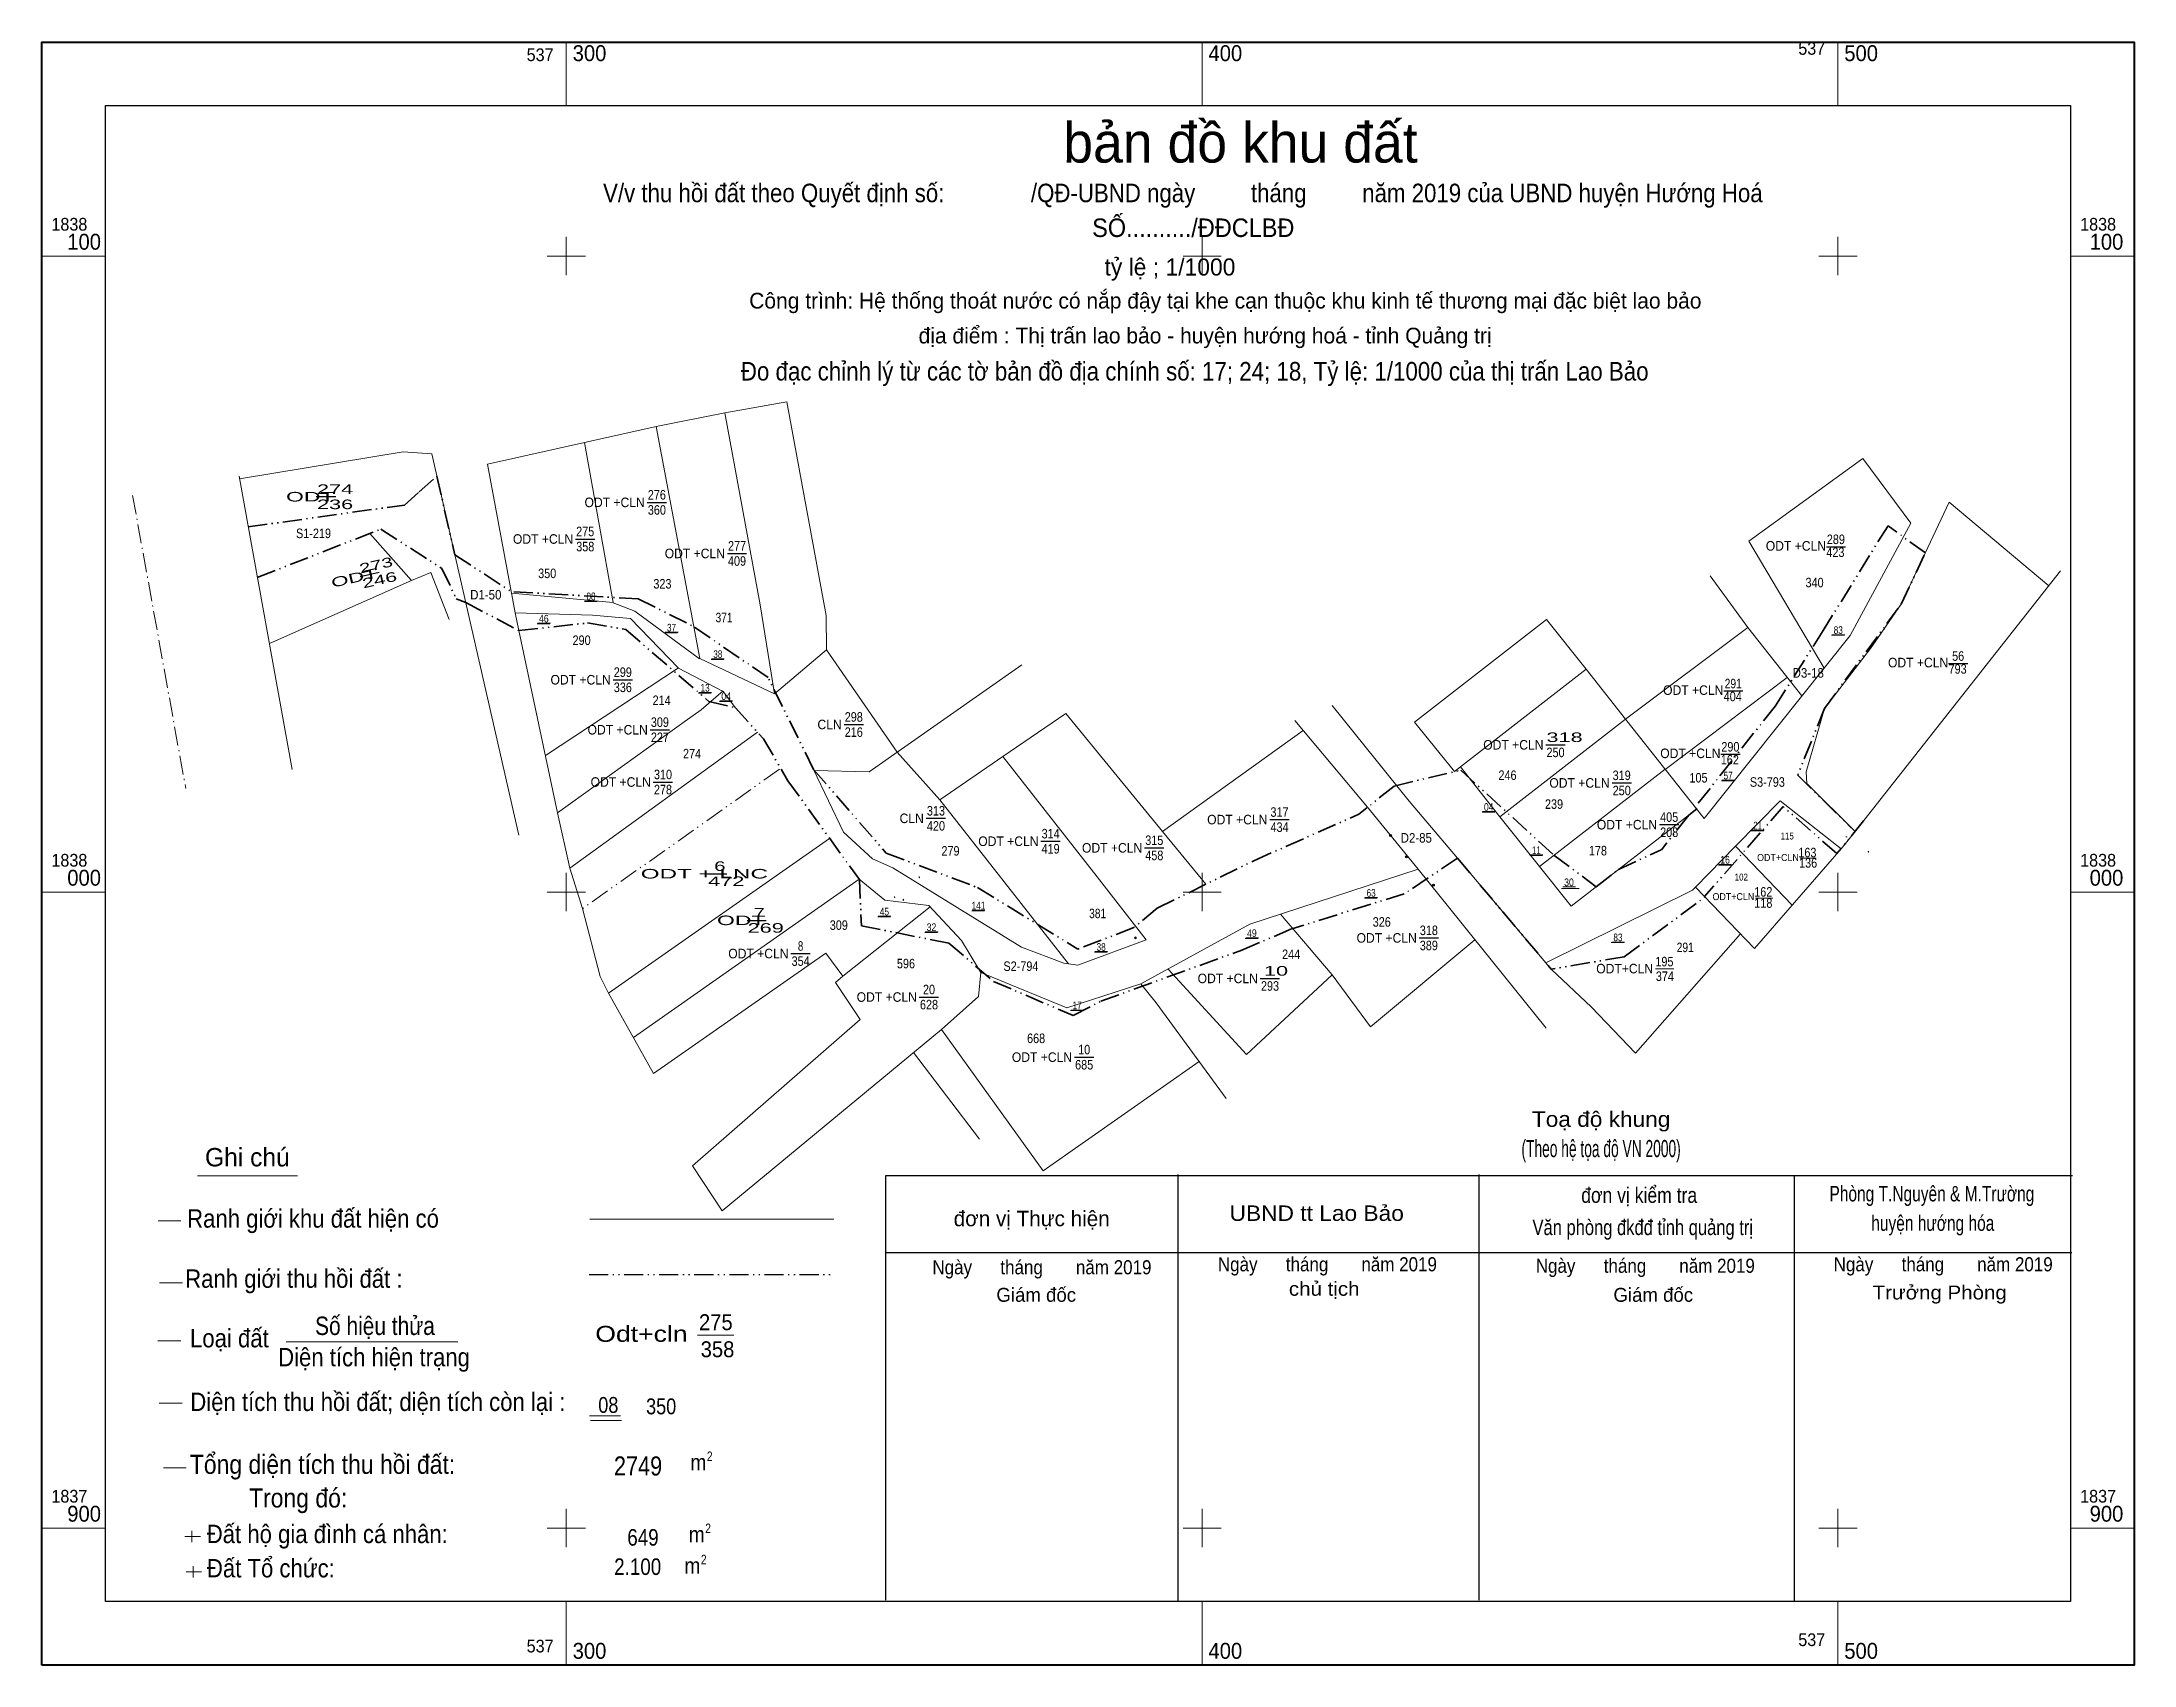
# Model space of a CAD drawing. Header units: metres. Extents: x 537218 to 537547, y 1837878 to 1838134.
import ezdxf
from ezdxf.enums import TextEntityAlignment as Align

# ---------------------------------------------------------------- set-up
doc = ezdxf.new("R2010")
doc.units = ezdxf.units.M
doc.header["$LTSCALE"] = 0.6
doc.header["$PDMODE"] = 32
doc.header["$PDSIZE"] = 0.3
doc.linetypes.add('DASH_DOUBLE_DOT', pattern=[9.2, 5, -1.2, 0.3, -1.2, 0.3, -1.2])
doc.linetypes.add('DOT_DASHED', pattern=[7.7, 5, -1.2, 0.3, -1.2])
for name, color, linetype, lineweight in [('1', 7, 'DASH_DOUBLE_DOT', 35), ('10', 7, 'Continuous', 13), ('13', 7, 'Continuous', 25), ('17', 7, 'Continuous', 13), ('2', 7, 'Continuous', 13), ('30', 7, 'Continuous', 13), ('36', 7, 'Continuous', 13), ('37', 7, 'Continuous', 13), ('54', 7, 'Continuous', 13), ('62', 7, 'Continuous', 13), ('63', 7, 'Continuous', 13), ('8', 7, 'Continuous', 13)]:
    doc.layers.add(name, color=color, linetype=linetype, lineweight=lineweight)
doc.layers.add('4', color=7, linetype='Continuous')

msp = doc.modelspace()

# ---------------------------------------------------------------- hatches: boundary and pattern name
at = {"layer": '30'}
for points in [[(537501.39, 1838008.61), (537501.22, 1838008.69), (537501.41, 1838008.67)], [(537504.79, 1838006.25), (537504.75, 1838006.43), (537504.85, 1838006.28)], [(537355.5, 1838002.21), (537355.48, 1838002.42), (537355.56, 1838002.23)], [(537351.62, 1837999.12), (537351.61, 1837999.32), (537351.68, 1837999.13)], [(537352.99, 1837998.68), (537352.99, 1837998.89), (537353.06, 1837998.7)]]:
    msp.add_hatch(color=256, dxfattribs=at).paths.add_polyline_path(points)

# ---------------------------------------------------------------- linework, layer by layer
at = {"layer": '1'}
for p, q in [((537279.63, 1838065.4), (537282.46, 1838053.03)), ((537249.97, 1838057.41), (537274.53, 1838060.85)), ((537251.4, 1838049.48), (537270.83, 1838057.04)), ((537270.83, 1838057.04), (537280.43, 1838050.89)), ((537507.88, 1838057.59), (537497.69, 1838041.13)), ((537513.75, 1838053.32), (537507.88, 1838057.59)), ((537282.46, 1838053.03), (537291.36, 1838047.22)), ((537311.29, 1838046.12), (537291.36, 1838047.22)), ((537311.29, 1838046.12), (537320, 1838041.76)), ((537497.69, 1838041.13), (537490.17, 1838029.28)), ((537322.44, 1838029.95), (537326.6, 1838028.97)), ((537490.17, 1838029.28), (537477.55, 1838013.37)), ((537430.21, 1838016.67), (537440.69, 1838019.15)), ((537440.69, 1838019.15), (537455.33, 1838005.8)), ((537430.21, 1838016.67), (537424.64, 1838012.23)), ((537408.14, 1838004.93), (537424.64, 1838012.23)), ((537476.54, 1838012.08), (537472.23, 1838006.65)), ((537504.04, 1838011.19), (537499.85, 1838006.04)), ((537392.93, 1837997.47), (537408.14, 1838004.93)), ((537440.16, 1838005.31), (537431.79, 1837999.71)), ((537440.16, 1838005.31), (537454.9, 1837987.88)), ((537455.33, 1838005.8), (537461.97, 1838000.83)), ((537465.47, 1838003.54), (537472.22, 1838006.66)), ((537364.66, 1838000.7), (537380.45, 1837991.03)), ((537461.97, 1838000.83), (537465.47, 1838003.54)), ((537431.79, 1837999.71), (537414.12, 1837994.23)), ((537466.4, 1837989.82), (537479.09, 1837999.23)), ((537346.42, 1837994.7), (537360.17, 1837991.96)), ((537406.24, 1837990.86), (537414.12, 1837994.23)), ((537360.17, 1837991.96), (537367.19, 1837985.95)), ((537466.4, 1837989.82), (537454.9, 1837987.88))]:
    msp.add_line(p, q, dxfattribs=at)
for points in [[(537274.53, 1838060.85), (537276.88, 1838062.94), (537279.63, 1838065.4)], [(537497.89, 1838028.85), (537509.93, 1838045.25), (537513.75, 1838053.32)], [(537280.43, 1838050.89), (537282.67, 1838046.12), (537284.18, 1838045.52), (537292.54, 1838041.1), (537303.35, 1838042.31)], [(537303.35, 1838042.31), (537309.34, 1838041.28), (537322.44, 1838029.95)], [(537338.89, 1838019.28), (537331.74, 1838033.71), (537320, 1838041.76)], [(537326.6, 1838028.97), (537331, 1838024.1), (537334.84, 1838017.51), (537346.1, 1838001.96), (537346.42, 1837994.7)], [(537497.89, 1838028.85), (537493.67, 1838018.39), (537502.7, 1838009.5)], [(537338.89, 1838019.28), (537350.31, 1838006.13), (537364.66, 1838000.7)], [(537476.54, 1838012.08), (537477.79, 1838013.07), (537477.55, 1838013.37)], [(537499.85, 1838006.04), (537491.4, 1838013.44), (537479.03, 1837999.3)], [(537392.93, 1837997.47), (537389.27, 1837994.42), (537380.45, 1837991.03)], [(537367.19, 1837985.95), (537379.7, 1837980.6), (537384.07, 1837982.84), (537406.24, 1837990.86)]]:
    msp.add_lwpolyline(points, dxfattribs=at)
at = {"layer": '10'}
for p, q in [((537303.62, 1837917.62), (537308.52, 1837917.62)), ((537303.79, 1837916.92), (537308.69, 1837916.92))]:
    msp.add_line(p, q, dxfattribs=at)
msp.add_point((537389.5, 1837992.81), dxfattribs=at)
at = {"layer": '13'}
for p, q in [((537260.67, 1838062.18), (537263.74, 1838062.18)), ((537312.72, 1838061.27), (537315.75, 1838061.27)), ((537301.46, 1838055.51), (537304.49, 1838055.51)), ((537498.18, 1838054.3), (537501.21, 1838054.3)), ((537267.55, 1838049.62), (537270.54, 1838050.31)), ((537325.33, 1838053.24), (537328.36, 1838053.24)), ((537517.4, 1838035.95), (537520.43, 1838035.95)), ((537307.37, 1838033.38), (537310.4, 1838033.38)), ((537482.03, 1838031.62), (537485.06, 1838031.62)), ((537313.2, 1838025.52), (537316.23, 1838025.52)), ((537343.69, 1838026.34), (537346.72, 1838026.34)), ((537454.08, 1838023.16), (537457.11, 1838023.16)), ((537481.58, 1838021.68), (537484.61, 1838021.68)), ((537313.68, 1838017.3), (537316.71, 1838017.3)), ((537464.49, 1838017.17), (537467.52, 1838017.17)), ((537356.61, 1838011.59), (537359.64, 1838011.59)), ((537410.65, 1838011.39), (537413.68, 1838011.39)), ((537471.96, 1838010.6), (537474.99, 1838010.6)), ((537374.65, 1838007.99), (537377.68, 1838007.99)), ((537390.96, 1838006.95), (537393.99, 1838006.95)), ((537322.19, 1838002.88), (537325.22, 1838002.88)), ((537328.43, 1837995.55), (537331.43, 1837995.55)), ((537434.16, 1837992.8), (537437.19, 1837992.8)), ((537335.33, 1837990.33), (537338.36, 1837990.33)), ((537409.15, 1837986.42), (537412.18, 1837986.42)), ((537355.52, 1837983.49), (537358.55, 1837983.49)), ((537379.93, 1837974.04), (537382.96, 1837974.04))]:
    msp.add_line(p, q, dxfattribs=at)
at = {"layer": '17'}
msp.add_line((537471.3, 1837987.91), (537474.18, 1837987.91), dxfattribs=at)
at = {"layer": '2'}
for p, q in [((537334.7, 1838077.07), (537340.85, 1838043.5)), ((537314.15, 1838073.21), (537320.98, 1838036.7)), ((537503.9, 1838068.16), (537511.47, 1838057.99)), ((537248.52, 1838065.38), (537256.88, 1838019.29)), ((537317.62, 1838035.24), (537296.7, 1838021.47)), ((537466.6, 1838027.16), (537446.84, 1838011.85)), ((537330.05, 1838025.15), (537300.53, 1838003.77)), ((537453.05, 1838004.04), (537472.82, 1838019.33)), ((537453.05, 1838004.04), (537446.84, 1838011.85)), ((537458.02, 1837997.78), (537477.79, 1838013.07)), ((537458.02, 1837997.78), (537453.05, 1838004.04))]:
    msp.add_line(p, q, dxfattribs=at)
at = {"layer": '2', "linetype": 'DASH_DOUBLE_DOT'}
msp.add_line((537333.54, 1838019.3), (537302.56, 1837997.4), dxfattribs=at)
at = {"layer": '2'}
for points in [[(537334.7, 1838077.07), (537324.91, 1838075.37), (537314.15, 1838073.21), (537287.62, 1838067.27)], [(537324.91, 1838075.37), (537330.5, 1838045.15), (537332.75, 1838031.16), (537340.9, 1838038.1)], [(537302.85, 1838070.68), (537307.37, 1838045.51), (537291.4, 1838047)], [(537248.6, 1838064.96), (537274.35, 1838069.22), (537278.83, 1838068.9)], [(537497.81, 1838035.2), (537486.01, 1838055.18), (537503.9, 1838068.16)], [(537269.1, 1838056.37), (537275.67, 1838049), (537253.29, 1838039.1)], [(537275.67, 1838049), (537278.69, 1838050.26), (537281.56, 1838042.86)], [(537479.91, 1838049.72), (537485.81, 1838041.58), (537494.34, 1838030.84)], [(537478.98, 1838011.58), (537466.6, 1838027.16), (537485.81, 1838041.58)], [(537358.77, 1838014.52), (537352.06, 1838021.99), (537340.9, 1838038.1), (537332.75, 1838031.16)], [(537324.67, 1838031.63), (537321.22, 1838028.66), (537319.04, 1838027.13), (537298.61, 1838012.45)], [(537391.22, 1837992.49), (537383.47, 1838002.4), (537368.67, 1838021.3), (537378.57, 1838028.08)], [(537415.9, 1838025.41), (537393.79, 1838009.52), (537400.13, 1838001.79), (537400.59, 1838001.23)], [(537368.67, 1838021.3), (537358.77, 1838014.52), (537378.96, 1837988.73)], [(537338.89, 1838019.27), (537343.57, 1838009.44), (537348.17, 1838005.2), (537351.37, 1838003.81)]]:
    msp.add_lwpolyline(points, dxfattribs=at)
msp.add_lwpolyline([(537460.39, 1838035.04), (537439.67, 1838018.95), (537433.38, 1838026.72), (537454.17, 1838042.83)], close=True, dxfattribs=at)
at = {"layer": '30'}
for points in [[(537501.39, 1838008.61), (537501.22, 1838008.69), (537501.41, 1838008.67)], [(537504.79, 1838006.25), (537504.75, 1838006.43), (537504.85, 1838006.28)], [(537355.5, 1838002.21), (537355.48, 1838002.42), (537355.56, 1838002.23)], [(537351.62, 1837999.12), (537351.61, 1837999.32), (537351.68, 1837999.13)], [(537352.99, 1837998.68), (537352.99, 1837998.89), (537353.06, 1837998.7)]]:
    msp.add_lwpolyline(points, close=True, dxfattribs=at)
at = {"layer": '36'}
for p, q in [((537278.83, 1838068.9), (537292.55, 1838008.92)), ((537517.52, 1838061.28), (537533.18, 1838048.17)), ((537535.01, 1838050.49), (537502.7, 1838009.5)), ((537320.98, 1838036.7), (537332.75, 1838031.16)), ((537347.62, 1838018.92), (537371.65, 1838035.75)), ((537492.03, 1838033.71), (537472.82, 1838019.29)), ((537347.62, 1838018.92), (537338.97, 1838019.11)), ((537440.16, 1838005.31), (537432.54, 1838014.31)), ((537502.7, 1838009.5), (537500.51, 1838006.79)), ((537454.9, 1837987.88), (537440.16, 1838005.31)), ((537453.01, 1838004.1), (537453.06, 1838004.03)), ((537483.9, 1838007.21), (537492.79, 1837997.91)), ((537500.51, 1838006.79), (537486.88, 1837991.11)), ((537407.52, 1837994.93), (537433.97, 1838003.6)), ((537477.61, 1838000.78), (537486.88, 1837991.11)), ((537454.05, 1837988.88), (537477.15, 1838000.31)), ((537390.35, 1837985.55), (537407.52, 1837994.93)), ((537454.9, 1837987.88), (537461.23, 1837981.88))]:
    msp.add_line(p, q, dxfattribs=at)
at = {"layer": '36', "linetype": 'DOT_DASHED'}
msp.add_line((537231.79, 1838062.35), (537240.15, 1838016.26), dxfattribs=at)
at = {"layer": '36', "linetype": 'DASH_DOUBLE_DOT'}
msp.add_line((537509.93, 1838045.25), (537505.14, 1838038.31), dxfattribs=at)
at = {"layer": '36', "linetype": 'DASH_DOUBLE_DOT', "lineweight": 25}
msp.add_line((537303.57, 1837939.84), (537341.95, 1837939.84), dxfattribs=at)
at = {"layer": '36'}
for points in [[(537287.62, 1838067.27), (537291.98, 1838043.89), (537292.54, 1838041.1), (537298.61, 1838012.45)], [(537502.7, 1838009.5), (537495.09, 1838017.05), (537495.02, 1838018.88), (537497.89, 1838028.85), (537505.14, 1838038.31), (537509.93, 1838045.25), (537517.52, 1838061.28)], [(537511.47, 1838057.99), (537501.93, 1838040.36), (537478.98, 1838011.58)], [(537291.98, 1838043.89), (537304.1, 1838043.51), (537310.1, 1838043.03)], [(537414.6, 1838026.97), (537426, 1838013.32), (537433.97, 1838003.6)], [(537483.9, 1838007.21), (537490.9, 1838014.36), (537500.51, 1838006.79)], [(537298.61, 1838012.45), (537300.53, 1838003.77), (537302.56, 1837997.4), (537305.32, 1837986.71)], [(537483.9, 1838007.21), (537477.61, 1838000.78), (537477.15, 1838000.31)], [(537484.65, 1837993.44), (537468.14, 1837974.65), (537461.23, 1837981.88)]]:
    msp.add_lwpolyline(points, dxfattribs=at)
at = {"layer": '37'}
for p, q in [((537241.99, 1837955.37), (537257.7, 1837955.37)), ((537239.39, 1837948.31), (537235.79, 1837948.31)), ((537303.71, 1837948.55), (537342.09, 1837948.55)), ((537239.61, 1837938.55), (537236.01, 1837938.55)), ((537239.37, 1837929.42), (537235.77, 1837929.42)), ((537255.92, 1837929.26), (537282.94, 1837929.26)), ((537239.57, 1837919.65), (537235.97, 1837919.65)), ((537240.22, 1837909.46), (537236.62, 1837909.46)), ((537239.99, 1837898.65), (537242.44, 1837898.65)), ((537241.11, 1837899.54), (537241.11, 1837897.76)), ((537240.19, 1837893.11), (537242.64, 1837893.11)), ((537241.31, 1837894), (537241.31, 1837892.22))]:
    msp.add_line(p, q, dxfattribs=at)
at = {"layer": '37', "lineweight": 25}
for p, q in [((537536.87, 1837955.37), (537350.21, 1837955.37)), ((537350.21, 1837955.37), (537350.21, 1837888.65)), ((537396.17, 1837955.6), (537396.17, 1837888.42)), ((537443.53, 1837955.61), (537443.53, 1837888.66)), ((537493.14, 1837955.37), (537493.14, 1837888.42)), ((537536.78, 1837943.28), (537350.21, 1837943.28))]:
    msp.add_line(p, q, dxfattribs=at)
at = {"layer": '37'}
msp.add_lwpolyline([(537536.59, 1837888.44), (537227.51, 1837888.44), (537227.51, 1838123.65), (537536.59, 1838123.65)], close=True, dxfattribs=at)
at = {"layer": '4'}
for p in [(537429.65, 1838008.88), (537432.14, 1838005.53), (537436.37, 1838001.07)]:
    msp.add_point(p, dxfattribs=at)
at = {"layer": '54'}
msp.add_line((537320.61, 1837930.31), (537326.34, 1837930.31), dxfattribs=at)
at = {"layer": '62'}
for p, q in [((537340.85, 1838043.5), (537340.9, 1838038.1)), ((537460.39, 1838035.04), (537466.6, 1838027.16)), ((537324.65, 1838031.52), (537326.6, 1838028.97)), ((537378.57, 1838028.08), (537393.79, 1838009.52)), ((537432.54, 1838014.31), (537420.45, 1838029.31)), ((537440.64, 1838019.71), (537446.83, 1838011.85)), ((537346.07, 1838002), (537310.56, 1837977.12)), ((537433.97, 1838003.6), (537454.12, 1837978.61)), ((537357.23, 1837997.68), (537343.5, 1837986.79)), ((537340.8, 1837990.38), (537313.73, 1837971.48)), ((537340.8, 1837990.38), (537343.5, 1837986.79)), ((537390.35, 1837985.55), (537392.76, 1837982.59)), ((537313.73, 1837971.48), (537306.62, 1837984.11)), ((537392.76, 1837982.59), (537403.77, 1837967.53)), ((537354.6, 1837974.75), (537364.98, 1837961.12))]:
    msp.add_line(p, q, dxfattribs=at)
for points in [[(537307.36, 1838045.5), (537310.78, 1838044.15), (537320.97, 1838036.69)], [(537324.65, 1838031.52), (537317.64, 1838035.21), (537310.1, 1838043.03)], [(537341.41, 1838008.44), (537306.62, 1837984.11), (537305.32, 1837986.71), (537302.56, 1837997.4)], [(537346.07, 1838002), (537350.1, 1837998.71), (537357.02, 1837997.9), (537362.16, 1837992.38)], [(537391.22, 1837992.49), (537380.44, 1837988.51), (537378.27, 1837988.84), (537371.61, 1837991.34), (537351.37, 1838003.81)], [(537412.34, 1837996.51), (537420.44, 1837986.98), (537406.99, 1837974.48), (537394.64, 1837987.89)], [(537343.5, 1837986.79), (537342.36, 1837985.79), (537346.22, 1837979.95), (537319.82, 1837956.97), (537324.51, 1837949.87), (537359, 1837978.39), (537364.84, 1837983.55), (537365.21, 1837987.34), (537362.16, 1837992.38)], [(537442.91, 1837992.51), (537426.5, 1837978.8), (537420.44, 1837986.98)], [(537390.35, 1837985.55), (537378.74, 1837981.77), (537365.21, 1837987.34)], [(537399.51, 1837973.36), (537374.99, 1837956.17), (537359, 1837978.39)]]:
    msp.add_lwpolyline(points, dxfattribs=at)
at = {"layer": '63'}
for p, q in [((537300, 1838123.65), (537300, 1838133.65)), ((537400, 1838123.65), (537400, 1838133.65)), ((537500, 1838123.65), (537500, 1838133.65)), ((537300, 1838097), (537300, 1838103)), ((537400, 1838097), (537400, 1838103)), ((537500, 1838097), (537500, 1838103)), ((537217.51, 1838100), (537227.51, 1838100)), ((537297, 1838100), (537303, 1838100)), ((537397, 1838100), (537403, 1838100)), ((537497, 1838100), (537503, 1838100)), ((537536.59, 1838100), (537546.59, 1838100)), ((537300, 1837997), (537300, 1838003)), ((537400, 1837997), (537400, 1838003)), ((537500, 1837997), (537500, 1838003)), ((537217.51, 1838000), (537227.51, 1838000)), ((537297, 1838000), (537303, 1838000)), ((537397, 1838000), (537403, 1838000)), ((537497, 1838000), (537503, 1838000)), ((537536.59, 1838000), (537546.59, 1838000)), ((537300, 1837897), (537300, 1837903)), ((537300, 1837897), (537300, 1837903)), ((537400, 1837897), (537400, 1837903)), ((537500, 1837897), (537500, 1837903)), ((537217.51, 1837900), (537227.51, 1837900)), ((537297, 1837900), (537303, 1837900)), ((537397, 1837900), (537403, 1837900)), ((537497, 1837900), (537503, 1837900)), ((537536.59, 1837900), (537546.59, 1837900)), ((537300, 1837878.44), (537300, 1837888.44)), ((537400, 1837878.44), (537400, 1837888.44)), ((537500, 1837878.44), (537500, 1837888.44))]:
    msp.add_line(p, q, dxfattribs=at)
at = {"layer": '63', "lineweight": 40}
msp.add_lwpolyline([(537217.51, 1837878.44), (537217.51, 1838133.65), (537546.59, 1838133.65), (537546.59, 1837878.44)], close=True, dxfattribs=at)
at = {"layer": '63', "lineweight": 25}
msp.add_lwpolyline([(537227.51, 1837888.44), (537227.51, 1838123.65), (537536.59, 1838123.65), (537536.59, 1837888.44)], close=True, dxfattribs=at)
at = {"layer": '8'}
for p, q in [((537302.84, 1838045.67), (537304.84, 1838045.67)), ((537302.9, 1838045.76), (537304.9, 1838045.76)), ((537295.43, 1838042.17), (537297.43, 1838042.17)), ((537295.49, 1838042.26), (537297.49, 1838042.26)), ((537315.51, 1838040.75), (537317.51, 1838040.75)), ((537315.57, 1838040.84), (537317.57, 1838040.84)), ((537499.01, 1838040.37), (537501.01, 1838040.37)), ((537499.07, 1838040.46), (537501.07, 1838040.46)), ((537322.79, 1838036.59), (537324.79, 1838036.59)), ((537322.85, 1838036.68), (537324.85, 1838036.68)), ((537320.79, 1838031.29), (537322.79, 1838031.29)), ((537320.85, 1838031.38), (537322.85, 1838031.38)), ((537324.1, 1838029.97), (537326.1, 1838029.97)), ((537324.16, 1838030.06), (537326.16, 1838030.06)), ((537481.69, 1838017.49), (537483.69, 1838017.49)), ((537481.75, 1838017.58), (537483.75, 1838017.58)), ((537444.04, 1838012.56), (537446.04, 1838012.56)), ((537444.1, 1838012.65), (537446.1, 1838012.65)), ((537486.33, 1838009.64), (537488.33, 1838009.64)), ((537486.39, 1838009.73), (537488.39, 1838009.73)), ((537451.53, 1838005.76), (537453.53, 1838005.76)), ((537451.59, 1838005.85), (537453.59, 1838005.85)), ((537481.21, 1838004.25), (537483.21, 1838004.25)), ((537481.27, 1838004.34), (537483.27, 1838004.34)), ((537494.07, 1838005.3), (537496.59, 1838005.3)), ((537456.72, 1838000.8), (537458.72, 1838000.8)), ((537425.54, 1837999.05), (537427.54, 1837999.05)), ((537425.6, 1837999.14), (537427.6, 1837999.14)), ((537456.51, 1838000.56), (537459.28, 1838000.56)), ((537487.01, 1837999.06), (537489.76, 1837999.06)), ((537349, 1837996.1), (537351, 1837996.1)), ((537349.06, 1837996.19), (537351.06, 1837996.19)), ((537363.79, 1837997.06), (537365.79, 1837997.06)), ((537363.85, 1837997.15), (537365.85, 1837997.15)), ((537356.4, 1837993.65), (537358.4, 1837993.65)), ((537356.46, 1837993.74), (537358.46, 1837993.74)), ((537406.79, 1837992.71), (537408.79, 1837992.71)), ((537406.85, 1837992.8), (537408.85, 1837992.8)), ((537464.36, 1837992.05), (537466.36, 1837992.05)), ((537464.42, 1837992.14), (537466.42, 1837992.14)), ((537383.08, 1837990.54), (537385.08, 1837990.54)), ((537383.14, 1837990.63), (537385.14, 1837990.63)), ((537379.31, 1837981.36), (537381.31, 1837981.36)), ((537379.37, 1837981.45), (537381.37, 1837981.45))]:
    msp.add_line(p, q, dxfattribs=at)

# ---------------------------------------------------------------- texts
at = {"layer": '10', "width": 0.85}
for s, p in [('08', (537306.605, 1837918.1)), ('350', (537314.915, 1837917.88))]:
    msp.add_text(s, height=2.5, dxfattribs=at).set_placement(p, align=Align.CENTER)
at = {"layer": '13'}
for s, rotation, width, p in [('274', 359.993, 1.7, (537263.63, 1838062.59)), ('236', 359.993, 1.7, (537263.63, 1838060.21)), ('273', 12.894, 1.6, (537270.233, 1838050.675)), ('246', 12.894, 1.65, (537270.793, 1838048.361))]:
    msp.add_text(s, height=1.5, rotation=rotation, dxfattribs=dict(at, width=width)).set_placement(p, align=Align.CENTER)
for s, width, p in [('276', 0.85, (537314.24, 1838061.71)), ('360', 0.85, (537314.245, 1838059.33)), ('275', 0.85, (537302.975, 1838055.95)), ('358', 0.85, (537302.98, 1838053.57)), ('277', 0.85, (537326.85, 1838053.68)), ('423', 0.85, (537499.605, 1838052.68)), ('289', 0.85, (537499.675, 1838054.71)), ('409', 0.85, (537326.845, 1838051.3)), ('56', 0.85, (537518.905, 1838036.36)), ('299', 0.85, (537308.885, 1838033.82)), ('793', 0.85, (537518.825, 1838034.33)), ('336', 0.85, (537308.89, 1838031.44)), ('404', 0.85, (537483.455, 1838030)), ('291', 0.8, (537483.53, 1838032.03)), ('309', 0.85, (537314.715, 1838025.96)), ('298', 0.85, (537345.21, 1838026.78)), ('227', 0.85, (537314.72, 1838023.58)), ('216', 0.85, (537345.21, 1838024.4)), ('318', 1.7, (537457, 1838023.59)), ('250', 0.85, (537455.585, 1838021.21)), ('162', 0.85, (537483, 1838020.06)), ('290', 0.85, (537483.085, 1838022.09)), ('310', 0.85, (537315.205, 1838017.74)), ('319', 0.85, (537465.985, 1838017.6)), ('278', 0.85, (537315.2, 1838015.36)), ('250', 0.85, (537465.995, 1838015.22)), ('420', 0.85, (537358.135, 1838009.65)), ('313', 0.85, (537358.135, 1838012.03)), ('434', 0.85, (537412.175, 1838009.45)), ('317', 0.85, (537412.17, 1838011.83)), ('405', 0.85, (537473.455, 1838011.03)), ('419', 0.85, (537376.165, 1838006.05)), ('314', 0.85, (537376.175, 1838008.43)), ('315', 0.85, (537392.475, 1838007.39)), ('208', 0.85, (537473.46, 1838008.65)), ('6', 1.6, (537324.15, 1838003.32)), ('458', 0.85, (537392.48, 1838005.01)), ('472', 1.7, (537325.15, 1838000.94)), ('7', 1.55, (537330.35, 1837995.99)), ('269', 1.7, (537331.36, 1837993.61)), ('318', 0.85, (537435.66, 1837993.23)), ('8', 0.75, (537336.845, 1837990.77)), ('389', 0.85, (537435.655, 1837990.85)), ('354', 0.85, (537336.855, 1837988.39)), ('10', 1.7, (537411.62, 1837986.86)), ('20', 0.85, (537357.04, 1837983.93)), ('293', 0.85, (537410.675, 1837984.48)), ('628', 0.85, (537357.04, 1837981.55)), ('10', 0.85, (537381.45, 1837974.48)), ('685', 0.85, (537381.445, 1837972.1))]:
    msp.add_text(s, height=1.5, dxfattribs=dict(at, width=width)).set_placement(p, align=Align.CENTER)
for rotation, width, p in [(359.993, 1.8, (537264.54, 1838061.409)), (12.894, 1.75, (537271.385, 1838049.718))]:
    msp.add_text('ODT ', height=1.5, rotation=rotation, dxfattribs=dict(at, width=width)).set_placement(p, align=Align.RIGHT)
for s, width, p in [('ODT +CLN', 0.95, (537312.34, 1838060.52)), ('ODT +CLN', 0.95, (537301.08, 1838054.76)), ('ODT +CLN', 0.95, (537324.95, 1838052.49)), ('ODT +CLN', 0.95, (537498.13, 1838053.68)), ('ODT +CLN', 0.95, (537517.35, 1838035.33)), ('ODT +CLN', 0.95, (537306.99, 1838032.63)), ('ODT +CLN', 0.95, (537481.98, 1838031)), ('CLN', 0.95, (537343.31, 1838025.59)), ('ODT +CLN', 0.95, (537312.82, 1838024.77)), ('ODT +CLN', 0.95, (537453.69, 1838022.4)), ('ODT +CLN', 0.95, (537481.53, 1838021.06)), ('ODT +CLN', 0.95, (537313.3, 1838016.55)), ('ODT +CLN', 0.95, (537464.09, 1838016.41)), ('CLN', 0.95, (537356.23, 1838010.84)), ('ODT +CLN', 0.95, (537410.27, 1838010.64)), ('ODT +CLN', 0.95, (537471.56, 1838009.84)), ('ODT +CLN', 0.95, (537374.27, 1838007.24)), ('ODT +CLN', 0.95, (537390.58, 1838006.2)), ('ODT + LNC', 1.9, (537331.71, 1838002.13)), ('ODT ', 1.8, (537332.32, 1837994.8)), ('ODT +CLN', 0.95, (537334.95, 1837989.58)), ('ODT +CLN', 0.95, (537433.77, 1837992.04)), ('ODT +CLN', 0.95, (537355.14, 1837982.74)), ('ODT +CLN', 0.95, (537408.77, 1837985.67)), ('ODT +CLN', 0.95, (537379.55, 1837973.29))]:
    msp.add_text(s, height=1.5, dxfattribs=dict(at, width=width)).set_placement(p, align=Align.RIGHT)
at = {"layer": '17'}
for s, width, p in [('ODT+CLN', 0.95, (537466.46, 1837987.21)), ('195', 0.85, (537472.705, 1837988.31)), ('374', 0.85, (537472.785, 1837986.01))]:
    msp.add_text(s, height=1.5, dxfattribs=dict(at, width=width)).set_placement(p, align=Align.CENTER)
at = {"layer": '37'}
for s, height, p in [('bản đồ khu đất', 6.3, (537406.03, 1838114.7)), ('tỷ lệ ; 1/1000', 2.689, (537394.94, 1838096.94)), ('Công trình: Hệ thống thoát nước có nắp đậy tại khe cạn thuộc khu kinh tế thương mại đặc biệt lao bảo', 2.47, (537403.65, 1838091.75)), ('địa điểm : Thị trấn lao bảo - huyện hướng hoá - tỉnh Quảng trị', 2.47, (537400.465, 1838086.26)), ('Ghi chú', 2.892, (537249.835, 1837956.86)), ('đơn vị Thực hiện', 2.43, (537373.195, 1837947.45)), ('Giám đốc', 2.19, (537373.905, 1837935.57)), ('Giám đốc', 2.19, (537470.955, 1837935.57))]:
    msp.add_text(s, height=height, dxfattribs=at).set_placement(p, align=Align.CENTER)
for s, height, width, p in [(' V/v thu hồi đất theo Quyết định số:              /QĐ-UBND ngày         tháng         năm 2019 của UBND huyện Hướng Hoá ', 2.907, 0.9, (537396.97, 1838108.47)), ('SỐ........../ĐĐCLBĐ', 2.907, 0.95, (537398.61, 1838103)), ('Đo đạc chỉnh lý từ các tờ bản đồ địa chính số: 17; 24; 18, Tỷ lệ: 1/1000 của thị trấn Lao Bảo', 2.916, 0.9, (537398.83, 1838080.43)), ('Toạ độ khung', 2.421, 1.1, (537462.755, 1837963.08)), ('(Theo hệ tọa độ VN 2000)', 2.7, 0.6, (537462.75, 1837958.32)), ('đơn vị kiểm tra', 2.43, 0.85, (537468.745, 1837951.13)), ('Phòng T.Nguyên & M.Trường ', 2.43, 0.75, (537515.115, 1837951.36)), ('Ranh giới khu đất hiện có', 2.89, 0.9, (537260.16, 1837947.23)), ('UBND tt Lao Bảo', 2.43, 1.1, (537418.025, 1837948.29)), ('Văn phòng đkđđ tỉnh quảng trị', 2.43, 0.8, (537469.305, 1837946.06)), ('huyện hướng hóa', 2.43, 0.75, (537514.92, 1837946.73)), ('Ngày      tháng       năm 2019', 2.22, 0.9, (537374.805, 1837939.89)), ('Ngày      tháng       năm 2019', 2.22, 0.9, (537419.705, 1837940.36)), ('Ngày      tháng       năm 2019', 2.22, 0.9, (537469.705, 1837940.13)), ('Ngày      tháng       năm 2019', 2.22, 0.9, (537516.555, 1837940.36)), ('Ranh giới thu hồi đất :', 2.89, 0.9, (537257.15, 1837937.77)), ('chủ tịch', 2.19, 1.1, (537419.2, 1837936.52)), ('Trưởng Phòng', 2.19, 1.1, (537516.005, 1837935.94)), ('Loại đất', 2.892, 0.9, (537247.005, 1837928.41)), ('Số hiệu thửa', 2.892, 0.85, (537269.905, 1837930.35)), ('Diện tích hiện trạng', 2.89, 0.9, (537269.755, 1837925.43)), ('Diện tích thu hồi đất; diện tích còn lại :', 2.891, 0.9, (537270.355, 1837918.4)), ('Tổng diện tích thu hồi đất:', 3, 0.9, (537261.655, 1837908.52)), ('2', 1.5, 0.8, (537322.555, 1837910.53)), ('m', 2.5, 0.9, (537320.77, 1837909.08)), ('Trong đó:', 3, 0.9, (537257.82, 1837903.23)), ('Đất hộ gia đình cá nhân:', 2.89, 0.9, (537262.4, 1837897.63)), ('m', 2.5, 0.9, (537320.51, 1837897.75)), ('2', 1.5, 0.8, (537322.295, 1837899.2)), ('Đất Tổ chức:', 2.89, 0.9, (537253.53, 1837892.24)), ('2', 1.5, 0.8, (537321.615, 1837894.29)), ('m', 2.5, 0.9, (537319.83, 1837892.84))]:
    msp.add_text(s, height=height, dxfattribs=dict(at, width=width)).set_placement(p, align=Align.CENTER)
at = {"layer": '37', "width": 0.85}
for s, height, p in [('2749', 3, (537307.49, 1837908.26)), ('649', 2.6, (537309.59, 1837897.23)), ('2.100', 2.6, (537307.53, 1837892.62))]:
    msp.add_text(s, height=height, dxfattribs=at).set_placement(p)
at = {"layer": '54'}
for s, width, p in [('Odt+cln', 1.25, (537311.815, 1837929.28)), ('275', 0.95, (537323.515, 1837931.11)), ('358', 0.95, (537323.78, 1837926.86))]:
    msp.add_text(s, height=2.5, dxfattribs=dict(at, width=width)).set_placement(p, align=Align.CENTER)
at = {"layer": '63', "width": 0.95}
for p in [(537298, 1838130.65), (537498, 1838131.65), (537298, 1837880.44), (537498, 1837881.44)]:
    msp.add_text('537', height=2, dxfattribs=at).set_placement(p, align=Align.RIGHT)
for s, height, p in [('300', 2.5, (537301, 1838130.65)), ('400', 2.5, (537401, 1838130.65)), ('500', 2.5, (537501, 1838130.65)), ('1838', 2, (537219.01, 1838104)), ('1838', 2, (537538.09, 1838104)), ('100', 2.5, (537221.51, 1838101)), ('100', 2.5, (537539.59, 1838101)), ('1838', 2, (537219.01, 1838004)), ('1838', 2, (537538.09, 1838004)), ('000', 2.5, (537221.51, 1838001)), ('000', 2.5, (537539.59, 1838001)), ('1837', 2, (537219.01, 1837904)), ('1837', 2, (537538.09, 1837904)), ('900', 2.5, (537221.51, 1837901)), ('900', 2.5, (537539.59, 1837901)), ('300', 2.5, (537301, 1837879.44)), ('400', 2.5, (537401, 1837879.44)), ('500', 2.5, (537501, 1837879.44))]:
    msp.add_text(s, height=height, dxfattribs=at).set_placement(p)
at = {"layer": '8'}
for s, height, width, p in [('S1-219', 1.5, 0.85, (537260.24, 1838055.65)), ('350', 1.5, 0.85, (537296.995, 1838049.36)), ('D1-50', 1.5, 0.9, (537287.335, 1838046)), ('08', 1.2, 0.8, (537303.88, 1838045.89)), ('323', 1.5, 0.85, (537315.115, 1838047.72)), ('340', 1.5, 0.85, (537496.325, 1838047.91)), ('46', 1.2, 0.85, (537296.465, 1838042.39)), ('371', 1.5, 0.8, (537324.81, 1838042.41)), ('290', 1.5, 0.85, (537302.405, 1838038.84)), ('37', 1.2, 0.8, (537316.55, 1838040.97)), ('83', 1.2, 0.8, (537500.05, 1838040.59)), ('38', 1.2, 0.8, (537323.83, 1838036.81)), ('D3-18', 1.5, 0.9, (537495.33, 1838033.71)), ('214', 1.5, 0.85, (537314.995, 1838029.4)), ('13', 1.2, 0.8, (537321.83, 1838031.51)), ('04', 1.2, 0.85, (537325.14, 1838030.19)), ('274', 1.5, 0.85, (537319.775, 1838021.01)), ('246', 1.5, 0.85, (537448.03, 1838017.62)), ('105', 1.5, 0.85, (537478.065, 1838017.22)), ('57', 1.2, 0.8, (537482.73, 1838017.71)), ('S3-793', 1.5, 0.85, (537488.9, 1838016.55)), ('04', 1.2, 0.85, (537445.08, 1838012.78)), ('239', 1.5, 0.85, (537455.345, 1838013.08)), ('21', 1.2, 0.75, (537487.365, 1838009.86)), ('279', 1.5, 0.85, (537360.425, 1838005.72)), ('D2-85', 1.5, 0.9, (537433.685, 1838007.77)), ('178', 1.5, 0.85, (537462.25, 1838005.76)), ('115', 1.1, 0.85, (537492.025, 1838008.26)), ('11', 1.2, 0.75, (537452.565, 1838005.98)), ('16', 1.2, 0.85, (537482.245, 1838004.47)), ('ODT+CLN', 1.1, 0.95, (537490.565, 1838004.88)), ('163', 1.5, 0.85, (537495.195, 1838005.46)), ('136', 1.5, 0.85, (537495.31, 1838003.83)), ('30', 1.2, 0.85, (537457.7, 1838000.93)), ('102', 1.1, 0.85, (537484.805, 1838001.8)), ('162', 1.5, 0.85, (537488.26, 1837999.28)), ('45', 1.2, 0.8, (537350.035, 1837996.32)), ('141', 1.2, 0.8, (537364.83, 1837997.28)), ('381', 1.5, 0.8, (537383.57, 1837995.89)), ('63', 1.2, 0.8, (537426.58, 1837999.27)), ('ODT+CLN', 1.1, 0.95, (537483.555, 1837998.73)), ('118', 1.5, 0.85, (537488.27, 1837997.52)), ('309', 1.5, 0.85, (537342.855, 1837994.05)), ('32', 1.2, 0.85, (537357.435, 1837993.87)), ('49', 1.2, 0.85, (537407.83, 1837992.93)), ('326', 1.5, 0.85, (537428.25, 1837994.55)), ('38', 1.2, 0.8, (537384.12, 1837990.76)), ('244', 1.5, 0.85, (537414.005, 1837989.46)), ('83', 1.2, 0.8, (537465.4, 1837992.27)), ('291', 1.5, 0.8, (537475.98, 1837990.55)), ('596', 1.5, 0.85, (537353.42, 1837988)), ('S2-794', 1.5, 0.85, (537371.5, 1837987.59)), ('17', 1.2, 0.8, (537380.35, 1837981.58)), ('668', 1.5, 0.85, (537373.89, 1837976.25))]:
    msp.add_text(s, height=height, dxfattribs=dict(at, width=width)).set_placement(p, align=Align.CENTER)

doc.saveas('drawing.dxf')
